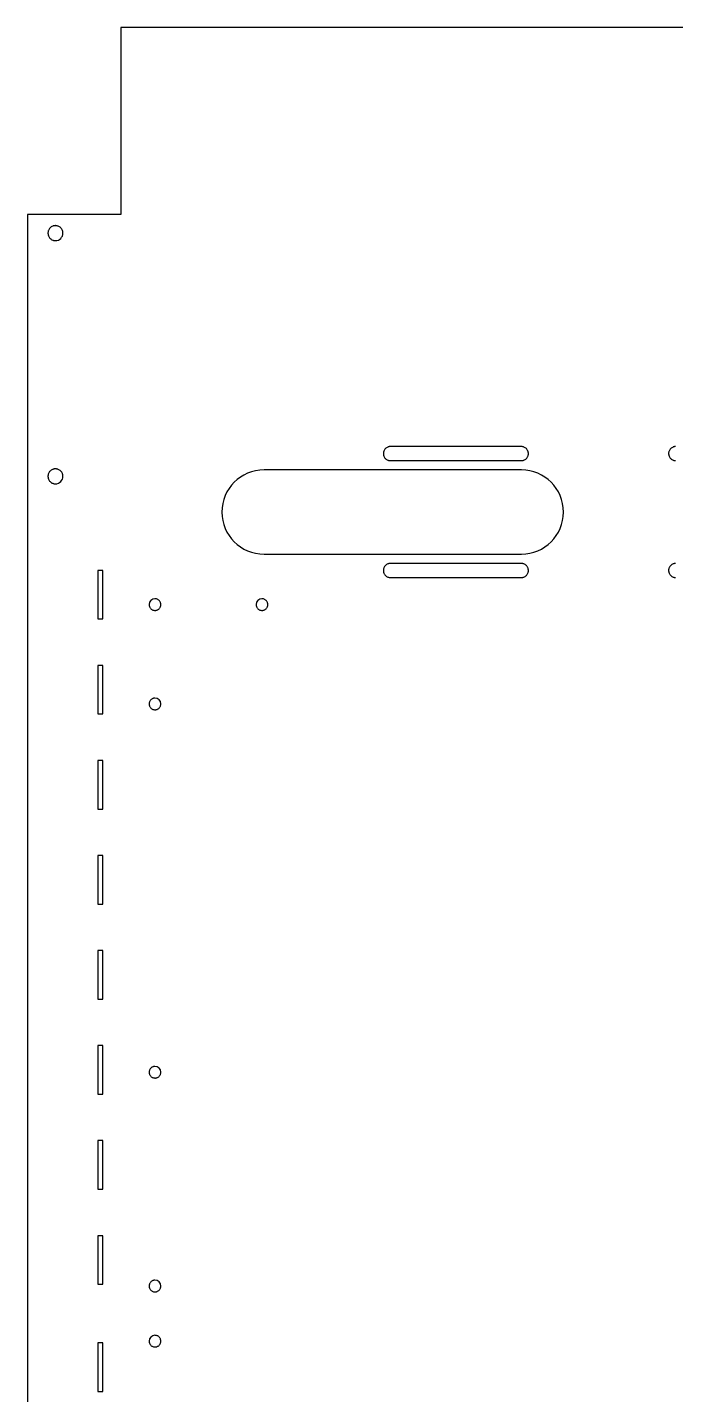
# Model space of a CAD drawing. Header units: millimetres. Extents: x 0 to 691, y 0 to 550.
# Drawn here: x 0 to 138.5, y 257.7 to 550 of the extents above; entities that cross this region are included whole.
import ezdxf

# ---------------------------------------------------------------- set-up
doc = ezdxf.new("R2010")
doc.units = ezdxf.units.MM

msp = doc.modelspace()

# ---------------------------------------------------------------- linework, layer by layer
at = {"color": 7, "linetype": 'Continuous', "lineweight": 25}
for p, q in [((20, 550), (20, 510)), ((651, 550), (20, 550)), ((0, 510), (0, 0)), ((20, 510), (0, 510)), ((105.57, 460.37), (77.57, 460.37)), ((77.57, 457.37), (105.57, 457.37)), ((105.57, 455.37), (50.57, 455.37)), ((50.57, 437.37), (105.57, 437.37)), ((16.12, 433.9), (15.05, 433.9)), ((15.05, 433.9), (15.05, 423.52)), ((16.12, 423.52), (16.12, 433.9)), ((105.57, 435.38), (77.57, 435.38)), ((77.57, 432.38), (105.57, 432.38)), ((15.05, 423.52), (16.12, 423.52)), ((16.12, 413.58), (15.05, 413.58)), ((15.05, 413.58), (15.05, 403.2)), ((16.12, 403.2), (16.12, 413.58)), ((15.05, 403.2), (16.12, 403.2)), ((16.12, 393.26), (15.05, 393.26)), ((15.05, 393.26), (15.05, 382.88)), ((16.12, 382.88), (16.12, 393.26)), ((15.05, 382.88), (16.12, 382.88)), ((16.12, 372.94), (15.05, 372.94)), ((15.05, 372.94), (15.05, 362.56)), ((16.12, 362.56), (16.12, 372.94)), ((15.05, 362.56), (16.12, 362.56)), ((16.12, 352.62), (15.05, 352.62)), ((15.05, 352.62), (15.05, 342.24)), ((16.12, 342.24), (16.12, 352.62)), ((15.05, 342.24), (16.12, 342.24)), ((16.12, 332.3), (15.05, 332.3)), ((15.05, 332.3), (15.05, 321.92)), ((16.12, 321.92), (16.12, 332.3)), ((15.05, 321.92), (16.12, 321.92)), ((16.12, 311.98), (15.05, 311.98)), ((15.05, 311.98), (15.05, 301.6)), ((16.12, 301.6), (16.12, 311.98)), ((15.05, 301.6), (16.12, 301.6)), ((16.12, 291.66), (15.05, 291.66)), ((15.05, 291.66), (15.05, 281.28)), ((16.12, 281.28), (16.12, 291.66)), ((15.05, 281.28), (16.12, 281.28)), ((16.12, 268.72), (15.05, 268.72)), ((15.05, 268.72), (15.05, 258.34)), ((16.12, 258.34), (16.12, 268.72)), ((15.05, 258.34), (16.12, 258.34))]:
    msp.add_line(p, q, dxfattribs=at)
for centre, radius, start, end in [((6, 506), 1.6, 270, 0), ((6, 454), 1.6, 270, 0), ((50.57, 446.37), 9, 90, 270), ((105.57, 446.37), 9, 270, 90), ((27.27, 426.59), 1.25, 90, 180), ((50.13, 426.59), 1.25, 90, 180), ((27.27, 405.35), 1.25, 0, 90), ((27.27, 326.61), 1.25, 0, 90), ((27.27, 280.89), 1.25, 360, 90), ((27.27, 269.11), 1.25, 90, 180)]:
    msp.add_arc(centre, radius, start, end, dxfattribs=at)
for points, knots in [([(6, 507.6), (5.96, 507.6), (5.88, 507.6), (5.76, 507.58), (5.64, 507.56), (5.52, 507.53), (5.35, 507.47), (5.11, 507.35), (4.86, 507.14), (4.65, 506.88), (4.52, 506.63), (4.45, 506.4), (4.41, 506.2), (4.4, 506.07), (4.4, 506)], [0, 0, 0, 0, 0.04829, 0.096178, 0.143939, 0.19185, 0.240186, 0.370048, 0.500049, 0.629915, 0.759912, 0.840127, 0.919728, 1, 1, 1, 1]), ([(4.4, 506), (4.4, 505.96), (4.4, 505.88), (4.42, 505.76), (4.44, 505.64), (4.47, 505.52), (4.53, 505.35), (4.65, 505.12), (4.86, 504.86), (5.11, 504.65), (5.37, 504.52), (5.6, 504.45), (5.8, 504.41), (5.93, 504.4), (6, 504.4)], [0, 0, 0, 0, 0.048293, 0.096182, 0.143943, 0.191853, 0.240187, 0.370052, 0.500049, 0.629911, 0.759912, 0.840123, 0.919725, 1, 1, 1, 1]), ([(7.6, 506), (7.6, 506.04), (7.6, 506.12), (7.58, 506.24), (7.56, 506.36), (7.53, 506.48), (7.47, 506.65), (7.35, 506.88), (7.14, 507.14), (6.89, 507.35), (6.63, 507.48), (6.4, 507.55), (6.2, 507.59), (6.07, 507.6), (6, 507.6)], [0, 0, 0, 0, 0.048293, 0.096182, 0.143943, 0.191853, 0.240187, 0.370052, 0.500049, 0.629911, 0.759912, 0.840123, 0.919725, 1, 1, 1, 1]), ([(77.57, 460.37), (77.53, 460.37), (77.45, 460.37), (77.34, 460.35), (77.23, 460.33), (77.12, 460.3), (76.96, 460.24), (76.74, 460.13), (76.5, 459.94), (76.31, 459.7), (76.18, 459.46), (76.11, 459.24), (76.07, 459.06), (76.07, 458.93), (76.07, 458.87)], [0, 0, 0, 0, 0.048289, 0.096176, 0.143937, 0.191849, 0.240186, 0.370043, 0.500049, 0.62991, 0.759912, 0.840125, 0.919726, 1, 1, 1, 1]), ([(107.07, 458.87), (107.07, 458.91), (107.07, 458.98), (107.05, 459.1), (107.03, 459.21), (107, 459.32), (106.94, 459.48), (106.83, 459.7), (106.64, 459.94), (106.4, 460.13), (106.16, 460.26), (105.94, 460.33), (105.76, 460.36), (105.63, 460.37), (105.57, 460.37)], [0, 0, 0, 0, 0.048291, 0.09618, 0.143941, 0.191852, 0.240187, 0.370048, 0.500049, 0.629906, 0.759912, 0.840121, 0.919723, 1, 1, 1, 1]), ([(138.53, 460.37), (138.49, 460.37), (138.41, 460.37), (138.3, 460.35), (138.19, 460.33), (138.08, 460.3), (137.92, 460.24), (137.7, 460.13), (137.46, 459.94), (137.27, 459.7), (137.14, 459.46), (137.07, 459.24), (137.03, 459.06), (137.03, 458.93), (137.03, 458.87)], [0, 0, 0, 0, 0.048289, 0.096176, 0.143937, 0.191849, 0.240186, 0.370043, 0.500049, 0.62991, 0.759912, 0.840125, 0.919726, 1, 1, 1, 1]), ([(76.07, 458.87), (76.07, 458.83), (76.07, 458.76), (76.08, 458.64), (76.1, 458.53), (76.13, 458.42), (76.19, 458.26), (76.31, 458.04), (76.5, 457.8), (76.74, 457.61), (76.98, 457.48), (77.19, 457.41), (77.38, 457.38), (77.51, 457.37), (77.57, 457.37)], [0, 0, 0, 0, 0.048291, 0.09618, 0.143941, 0.191852, 0.240187, 0.370048, 0.500049, 0.629906, 0.759912, 0.840121, 0.919723, 1, 1, 1, 1]), ([(105.57, 457.37), (105.61, 457.37), (105.68, 457.37), (105.79, 457.38), (105.9, 457.41), (106.01, 457.44), (106.18, 457.49), (106.4, 457.61), (106.64, 457.8), (106.83, 458.04), (106.95, 458.28), (107.02, 458.5), (107.06, 458.68), (107.07, 458.81), (107.07, 458.87)], [0, 0, 0, 0, 0.048289, 0.096176, 0.143937, 0.191849, 0.240186, 0.370043, 0.500049, 0.62991, 0.759912, 0.840125, 0.919726, 1, 1, 1, 1]), ([(137.03, 458.87), (137.03, 458.83), (137.03, 458.76), (137.04, 458.64), (137.06, 458.53), (137.09, 458.42), (137.15, 458.26), (137.27, 458.04), (137.46, 457.8), (137.7, 457.61), (137.94, 457.48), (138.15, 457.41), (138.34, 457.38), (138.47, 457.37), (138.53, 457.37)], [0, 0, 0, 0, 0.048291, 0.09618, 0.143941, 0.191852, 0.240187, 0.370048, 0.500049, 0.629906, 0.759912, 0.840121, 0.919723, 1, 1, 1, 1]), ([(6, 455.6), (5.96, 455.6), (5.88, 455.6), (5.76, 455.58), (5.64, 455.56), (5.52, 455.53), (5.35, 455.47), (5.11, 455.35), (4.86, 455.14), (4.65, 454.88), (4.52, 454.63), (4.45, 454.4), (4.41, 454.2), (4.4, 454.07), (4.4, 454)], [0, 0, 0, 0, 0.0482902, 0.0961782, 0.1439392, 0.1918504, 0.2401865, 0.3700481, 0.5000492, 0.6299148, 0.7599118, 0.8401267, 0.9197283, 1, 1, 1, 1]), ([(4.4, 454), (4.4, 453.96), (4.4, 453.88), (4.42, 453.76), (4.44, 453.64), (4.47, 453.52), (4.53, 453.35), (4.65, 453.12), (4.86, 452.86), (5.11, 452.65), (5.37, 452.52), (5.6, 452.45), (5.8, 452.41), (5.93, 452.4), (6, 452.4)], [0, 0, 0, 0, 0.048293, 0.096182, 0.143943, 0.191853, 0.240187, 0.370052, 0.500049, 0.629911, 0.759912, 0.840123, 0.919725, 1, 1, 1, 1]), ([(7.6, 454), (7.6, 454.04), (7.6, 454.12), (7.58, 454.24), (7.56, 454.36), (7.53, 454.48), (7.47, 454.65), (7.35, 454.88), (7.14, 455.14), (6.89, 455.35), (6.63, 455.48), (6.4, 455.55), (6.2, 455.59), (6.07, 455.6), (6, 455.6)], [0, 0, 0, 0, 0.048293, 0.096182, 0.143943, 0.191853, 0.240187, 0.370052, 0.500049, 0.629911, 0.759912, 0.840123, 0.919725, 1, 1, 1, 1]), ([(77.57, 435.38), (77.53, 435.38), (77.45, 435.37), (77.34, 435.36), (77.23, 435.34), (77.12, 435.31), (76.96, 435.25), (76.74, 435.14), (76.5, 434.95), (76.31, 434.71), (76.18, 434.47), (76.11, 434.25), (76.07, 434.07), (76.07, 433.94), (76.07, 433.88)], [0, 0, 0, 0, 0.048289, 0.096176, 0.143937, 0.191849, 0.240186, 0.370043, 0.500049, 0.62991, 0.759912, 0.840125, 0.919726, 1, 1, 1, 1]), ([(76.07, 433.88), (76.07, 433.84), (76.07, 433.76), (76.08, 433.65), (76.1, 433.54), (76.13, 433.43), (76.19, 433.26), (76.31, 433.05), (76.5, 432.81), (76.74, 432.61), (76.98, 432.49), (77.19, 432.42), (77.38, 432.38), (77.51, 432.38), (77.57, 432.38)], [0, 0, 0, 0, 0.048291, 0.09618, 0.143941, 0.191852, 0.240187, 0.370048, 0.500049, 0.629906, 0.759912, 0.840121, 0.919723, 1, 1, 1, 1]), ([(107.07, 433.88), (107.07, 433.92), (107.07, 433.99), (107.05, 434.1), (107.03, 434.21), (107, 434.32), (106.94, 434.49), (106.83, 434.71), (106.64, 434.94), (106.4, 435.14), (106.16, 435.26), (105.94, 435.33), (105.76, 435.37), (105.63, 435.37), (105.57, 435.38)], [0, 0, 0, 0, 0.048291, 0.09618, 0.143941, 0.191852, 0.240187, 0.370048, 0.500049, 0.629906, 0.759912, 0.840121, 0.919723, 1, 1, 1, 1]), ([(105.57, 432.38), (105.61, 432.38), (105.68, 432.38), (105.79, 432.39), (105.9, 432.41), (106.01, 432.44), (106.18, 432.5), (106.4, 432.61), (106.64, 432.81), (106.83, 433.05), (106.95, 433.29), (107.02, 433.5), (107.06, 433.69), (107.07, 433.81), (107.07, 433.88)], [0, 0, 0, 0, 0.048289, 0.096176, 0.143937, 0.191849, 0.240186, 0.370043, 0.500049, 0.62991, 0.759912, 0.840125, 0.919726, 1, 1, 1, 1]), ([(138.53, 435.38), (138.49, 435.38), (138.41, 435.37), (138.3, 435.36), (138.19, 435.34), (138.08, 435.31), (137.92, 435.25), (137.7, 435.14), (137.46, 434.95), (137.27, 434.71), (137.14, 434.47), (137.07, 434.25), (137.03, 434.07), (137.03, 433.94), (137.03, 433.88)], [0, 0, 0, 0, 0.048289, 0.096176, 0.143937, 0.191849, 0.240186, 0.370043, 0.500049, 0.62991, 0.759912, 0.840125, 0.919726, 1, 1, 1, 1]), ([(137.03, 433.88), (137.03, 433.84), (137.03, 433.76), (137.04, 433.65), (137.06, 433.54), (137.09, 433.43), (137.15, 433.26), (137.27, 433.05), (137.46, 432.81), (137.7, 432.61), (137.94, 432.49), (138.15, 432.42), (138.34, 432.38), (138.47, 432.38), (138.53, 432.38)], [0, 0, 0, 0, 0.048291, 0.09618, 0.143941, 0.191852, 0.240187, 0.370048, 0.500049, 0.629906, 0.759912, 0.840121, 0.919723, 1, 1, 1, 1]), ([(28.52, 426.59), (28.52, 426.63), (28.52, 426.71), (28.5, 426.82), (28.47, 426.94), (28.42, 427.09), (28.32, 427.28), (28.16, 427.48), (27.96, 427.64), (27.74, 427.76), (27.5, 427.83), (27.35, 427.83), (27.27, 427.84)], [0, 0, 0, 0, 0.060291, 0.120064, 0.179857, 0.24021, 0.370087, 0.500132, 0.630004, 0.760055, 0.879981, 1, 1, 1, 1]), ([(51.38, 426.59), (51.38, 426.63), (51.38, 426.71), (51.36, 426.82), (51.33, 426.94), (51.28, 427.09), (51.18, 427.28), (51.02, 427.48), (50.82, 427.64), (50.6, 427.76), (50.36, 427.83), (50.21, 427.83), (50.13, 427.84)], [0, 0, 0, 0, 0.060291, 0.120064, 0.179857, 0.24021, 0.370087, 0.500132, 0.630004, 0.760055, 0.879981, 1, 1, 1, 1]), ([(26.02, 426.59), (26.02, 426.55), (26.02, 426.47), (26.04, 426.35), (26.07, 426.24), (26.12, 426.08), (26.22, 425.9), (26.38, 425.7), (26.58, 425.54), (26.8, 425.42), (27.03, 425.35), (27.19, 425.34), (27.27, 425.34)], [0, 0, 0, 0, 0.060291, 0.120064, 0.179857, 0.24021, 0.370087, 0.500132, 0.630004, 0.760055, 0.879981, 1, 1, 1, 1]), ([(27.27, 425.34), (27.31, 425.34), (27.39, 425.34), (27.5, 425.36), (27.62, 425.39), (27.77, 425.44), (27.96, 425.54), (28.16, 425.7), (28.32, 425.9), (28.43, 426.12), (28.51, 426.35), (28.51, 426.51), (28.52, 426.59)], [0, 0, 0, 0, 0.060288, 0.120059, 0.179853, 0.240209, 0.370082, 0.500132, 0.630009, 0.760055, 0.879986, 1, 1, 1, 1]), ([(48.88, 426.59), (48.88, 426.55), (48.88, 426.47), (48.9, 426.35), (48.93, 426.24), (48.98, 426.08), (49.08, 425.9), (49.24, 425.7), (49.44, 425.54), (49.66, 425.42), (49.89, 425.35), (50.05, 425.34), (50.13, 425.34)], [0, 0, 0, 0, 0.060291, 0.120064, 0.179857, 0.24021, 0.370087, 0.500132, 0.630004, 0.760055, 0.879981, 1, 1, 1, 1]), ([(50.13, 425.34), (50.17, 425.34), (50.25, 425.34), (50.36, 425.36), (50.48, 425.39), (50.63, 425.44), (50.82, 425.54), (51.02, 425.7), (51.18, 425.9), (51.29, 426.12), (51.37, 426.35), (51.37, 426.51), (51.38, 426.59)], [0, 0, 0, 0, 0.060288, 0.120059, 0.179853, 0.240209, 0.370082, 0.500132, 0.630009, 0.760055, 0.879986, 1, 1, 1, 1]), ([(27.27, 406.6), (27.23, 406.6), (27.15, 406.6), (27.03, 406.58), (26.92, 406.55), (26.76, 406.5), (26.58, 406.4), (26.38, 406.24), (26.22, 406.04), (26.1, 405.82), (26.03, 405.59), (26.02, 405.43), (26.02, 405.35)], [0, 0, 0, 0, 0.060288, 0.120059, 0.179853, 0.240209, 0.370082, 0.500132, 0.630009, 0.760055, 0.879986, 1, 1, 1, 1]), ([(26.02, 405.35), (26.02, 405.31), (26.02, 405.23), (26.04, 405.12), (26.07, 405), (26.12, 404.85), (26.22, 404.66), (26.38, 404.46), (26.58, 404.3), (26.8, 404.18), (27.03, 404.11), (27.19, 404.11), (27.27, 404.1)], [0, 0, 0, 0, 0.060291, 0.120064, 0.179857, 0.24021, 0.370087, 0.500132, 0.630004, 0.760055, 0.879981, 1, 1, 1, 1]), ([(27.27, 404.1), (27.31, 404.1), (27.39, 404.1), (27.5, 404.12), (27.62, 404.15), (27.77, 404.2), (27.96, 404.3), (28.16, 404.46), (28.32, 404.66), (28.43, 404.88), (28.51, 405.12), (28.51, 405.27), (28.52, 405.35)], [0, 0, 0, 0, 0.060288, 0.120059, 0.179853, 0.240209, 0.370082, 0.500132, 0.630009, 0.760055, 0.879986, 1, 1, 1, 1]), ([(27.27, 327.86), (27.23, 327.86), (27.15, 327.86), (27.03, 327.84), (26.92, 327.81), (26.76, 327.76), (26.58, 327.66), (26.38, 327.5), (26.22, 327.3), (26.1, 327.08), (26.03, 326.85), (26.02, 326.69), (26.02, 326.61)], [0, 0, 0, 0, 0.060288, 0.120059, 0.179853, 0.240209, 0.370082, 0.500132, 0.630009, 0.760055, 0.879986, 1, 1, 1, 1]), ([(26.02, 326.61), (26.02, 326.57), (26.02, 326.49), (26.04, 326.38), (26.07, 326.26), (26.12, 326.11), (26.22, 325.92), (26.38, 325.72), (26.58, 325.56), (26.8, 325.44), (27.03, 325.37), (27.19, 325.37), (27.27, 325.36)], [0, 0, 0, 0, 0.060291, 0.120064, 0.179857, 0.24021, 0.370087, 0.500132, 0.630004, 0.760055, 0.879981, 1, 1, 1, 1]), ([(27.27, 325.36), (27.31, 325.36), (27.39, 325.36), (27.5, 325.38), (27.62, 325.41), (27.77, 325.46), (27.96, 325.56), (28.16, 325.72), (28.32, 325.92), (28.43, 326.14), (28.51, 326.38), (28.51, 326.53), (28.52, 326.61)], [0, 0, 0, 0, 0.060288, 0.120059, 0.179853, 0.240209, 0.370082, 0.500132, 0.630009, 0.760055, 0.879986, 1, 1, 1, 1]), ([(27.27, 282.14), (27.23, 282.14), (27.15, 282.14), (27.03, 282.12), (26.92, 282.09), (26.76, 282.04), (26.58, 281.94), (26.38, 281.78), (26.22, 281.58), (26.1, 281.36), (26.03, 281.13), (26.02, 280.97), (26.02, 280.89)], [0, 0, 0, 0, 0.060288, 0.120059, 0.179853, 0.240209, 0.370082, 0.500132, 0.630009, 0.760055, 0.879986, 1, 1, 1, 1]), ([(26.02, 280.89), (26.02, 280.85), (26.02, 280.77), (26.04, 280.66), (26.07, 280.54), (26.12, 280.39), (26.22, 280.2), (26.38, 280), (26.58, 279.84), (26.8, 279.72), (27.03, 279.65), (27.19, 279.65), (27.27, 279.64)], [0, 0, 0, 0, 0.060291, 0.120064, 0.179857, 0.24021, 0.370087, 0.500132, 0.630004, 0.760055, 0.879981, 1, 1, 1, 1]), ([(27.27, 279.64), (27.31, 279.64), (27.39, 279.64), (27.5, 279.66), (27.62, 279.69), (27.77, 279.74), (27.96, 279.84), (28.16, 280), (28.32, 280.2), (28.43, 280.42), (28.51, 280.66), (28.51, 280.81), (28.52, 280.89)], [0, 0, 0, 0, 0.060288, 0.120059, 0.179853, 0.240209, 0.370082, 0.500132, 0.630009, 0.760055, 0.879986, 1, 1, 1, 1]), ([(26.02, 269.11), (26.02, 269.07), (26.02, 268.99), (26.04, 268.87), (26.07, 268.76), (26.12, 268.6), (26.22, 268.42), (26.38, 268.22), (26.58, 268.06), (26.8, 267.94), (27.03, 267.87), (27.19, 267.86), (27.27, 267.86)], [0, 0, 0, 0, 0.060291, 0.120064, 0.179857, 0.24021, 0.370087, 0.500132, 0.630004, 0.760055, 0.879981, 1, 1, 1, 1]), ([(28.52, 269.11), (28.52, 269.15), (28.52, 269.23), (28.5, 269.34), (28.47, 269.46), (28.42, 269.61), (28.32, 269.8), (28.16, 270), (27.96, 270.16), (27.74, 270.28), (27.5, 270.35), (27.35, 270.35), (27.27, 270.36)], [0, 0, 0, 0, 0.060291, 0.120064, 0.179857, 0.24021, 0.370087, 0.500132, 0.630004, 0.760055, 0.879981, 1, 1, 1, 1]), ([(27.27, 267.86), (27.31, 267.86), (27.39, 267.86), (27.5, 267.88), (27.62, 267.91), (27.77, 267.96), (27.96, 268.06), (28.16, 268.22), (28.32, 268.42), (28.43, 268.64), (28.51, 268.87), (28.51, 269.03), (28.52, 269.11)], [0, 0, 0, 0, 0.060288, 0.120059, 0.179853, 0.240209, 0.370082, 0.500132, 0.630009, 0.760055, 0.879986, 1, 1, 1, 1])]:
    msp.add_open_spline(points, degree=3, knots=knots, dxfattribs=at)

doc.saveas('drawing.dxf')
